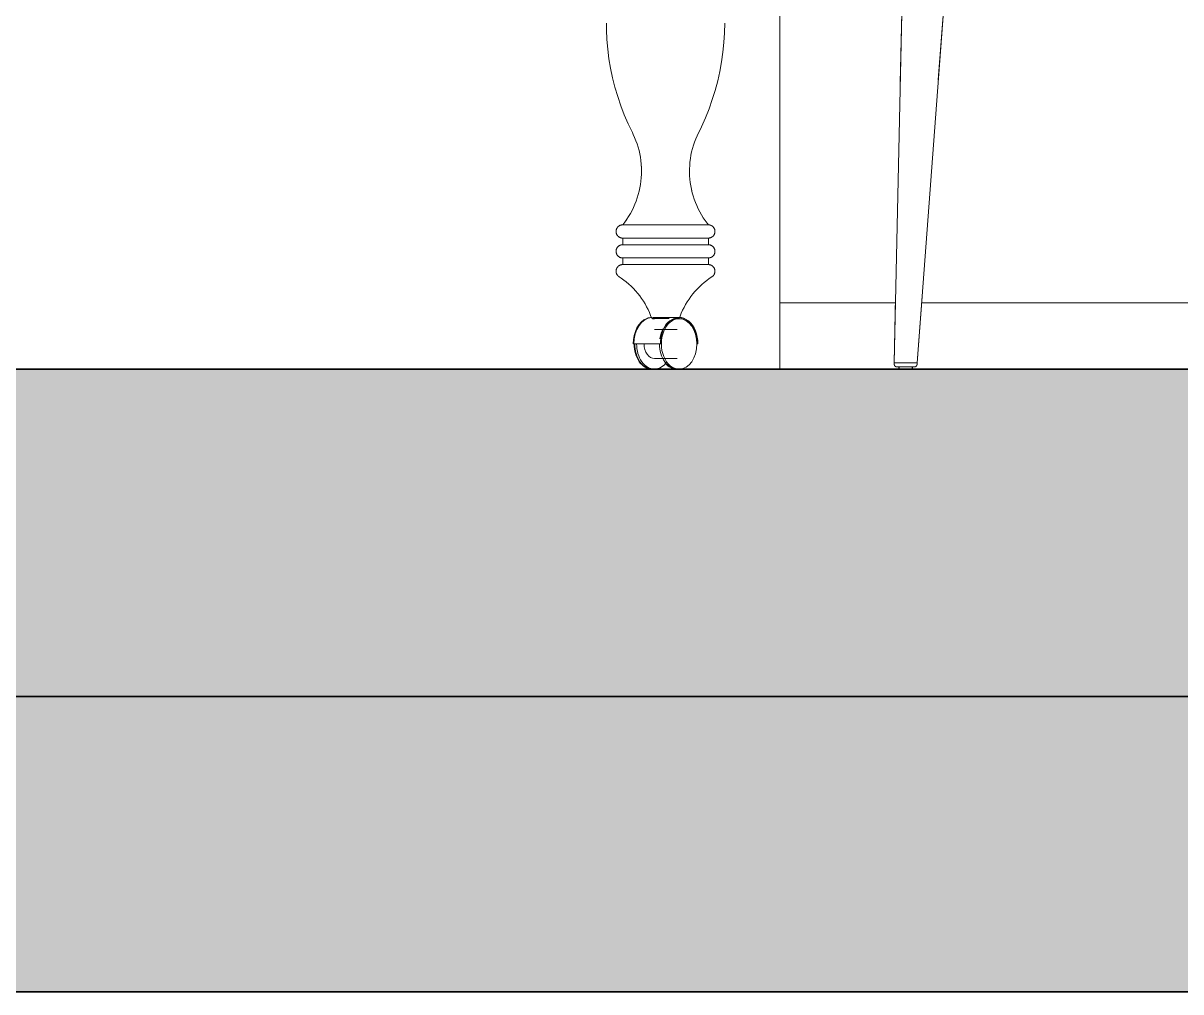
# Model space of a CAD drawing. Header units: inches. Extents: x -657 to 218, y -22 to 381.
# Drawn here: x -354.36 to -319.96, y -18.5 to 10.28 of the extents above; entities that cross this region are included whole.
import ezdxf

# ---------------------------------------------------------------- set-up
doc = ezdxf.new("R2010")
doc.units = ezdxf.units.IN
doc.header["$MEASUREMENT"] = 0
for name, color, linetype, lineweight in [('A-FLOR', 192, 'Continuous', 9), ('A-FLOR-PATT', 8, 'Continuous', 9), ('I-FURN', 30, 'Continuous', 9), ('I-WALL', 2, 'Continuous', 9)]:
    doc.layers.add(name, color=color, linetype=linetype, lineweight=lineweight)

# ---------------------------------------------------------------- blocks, each defined once
blk = doc.blocks.new('Blocks_Provence Extendable Dining Room Table_F01599EN - Single-366095-Section 2')
at = {"layer": 'I-FURN'}
for p, q in [((-336.235, 6.974), (-336.261, 7.027)), ((-334.291, 7.027), (-334.331, 6.944)), ((-335.99, 5.992), (-335.995, 6.061)), ((-336.549, 4.286), (-334.376, 4.286)), ((-336.548, 4.286), (-336.549, 4.286)), ((-336.549, 4.286), (-336.548, 4.286)), ((-334.376, 4.286), (-334.019, 4.286)), ((-336.549, 3.892), (-336.549, 3.695)), ((-336.549, 3.892), (-334.376, 3.892)), ((-336.549, 3.892), (-336.549, 3.695)), ((-334.376, 3.892), (-334.019, 3.892)), ((-334.003, 3.695), (-334.003, 3.892)), ((-334.003, 3.695), (-334.003, 3.892)), ((-336.549, 3.695), (-334.376, 3.695)), ((-336.548, 3.695), (-336.549, 3.695)), ((-336.549, 3.695), (-336.548, 3.695)), ((-334.376, 3.695), (-334.019, 3.695)), ((-336.549, 3.302), (-336.549, 3.105)), ((-336.549, 3.302), (-334.376, 3.302)), ((-336.549, 3.302), (-336.549, 3.105)), ((-336.549, 3.105), (-334.376, 3.105)), ((-334.376, 3.302), (-334.019, 3.302)), ((-334.376, 3.105), (-334.019, 3.105)), ((-334.003, 3.105), (-334.003, 3.302)), ((-334.003, 3.105), (-334.003, 3.302)), ((-335.672, 1.502), (-335.17, 1.502)), ((-334.871, 1.535), (-335.662, 1.535)), ((-335.606, 1.496), (-335.662, 1.496)), ((-334.986, 1.502), (-334.866, 1.502)), ((-334.871, 1.496), (-334.927, 1.496)), ((-334.927, 1.181), (-335.606, 1.181)), ((-336.237, 0.748), (-336.209, 0.748)), ((-336.219, 0.748), (-335.428, 0.748)), ((-335.428, 0.748), (-335.4, 0.748)), ((-334.343, 0.748), (-334.315, 0.748)), ((-335.606, 0.315), (-334.927, 0.315)), ((-335.662, 0), (-335.606, 0)), ((-334.927, 0), (-334.871, 0))]:
    blk.add_line(p, q, dxfattribs=at)
at = {"layer": 'I-FURN', "flags": 128}
for points in [[(-336.261, 7.027), (-336.385, 7.287), (-336.5, 7.553), (-336.603, 7.823), (-336.696, 8.096), (-336.778, 8.373), (-336.849, 8.654), (-336.908, 8.937), (-336.956, 9.222), (-336.993, 9.508), (-337.018, 9.796), (-337.031, 10.085), (-337.034, 10.279)], [(-336.261, 7.027), (-336.385, 7.287), (-336.5, 7.553), (-336.603, 7.823), (-336.696, 8.096), (-336.778, 8.373), (-336.849, 8.654), (-336.908, 8.937), (-336.956, 9.222), (-336.993, 9.508), (-337.018, 9.796), (-337.031, 10.085), (-337.034, 10.279)], [(-333.518, 10.279), (-333.524, 9.99), (-333.541, 9.701), (-333.57, 9.414), (-333.61, 9.128), (-333.662, 8.843), (-333.725, 8.561), (-333.799, 8.282), (-333.885, 8.006), (-333.981, 7.734), (-334.088, 7.465), (-334.206, 7.201), (-334.291, 7.027)], [(-333.518, 10.279), (-333.524, 9.99), (-333.541, 9.701), (-333.57, 9.414), (-333.61, 9.128), (-333.662, 8.843), (-333.725, 8.561), (-333.799, 8.282), (-333.885, 8.006), (-333.981, 7.734), (-334.088, 7.465), (-334.206, 7.201), (-334.291, 7.027)], [(-336.549, 4.286), (-336.486, 4.367), (-336.428, 4.45), (-336.372, 4.535), (-336.32, 4.623), (-336.271, 4.712), (-336.227, 4.804), (-336.185, 4.897), (-336.148, 4.992), (-336.114, 5.088), (-336.085, 5.185), (-336.059, 5.284), (-336.037, 5.384), (-336.019, 5.484), (-336.005, 5.585), (-335.995, 5.686), (-335.99, 5.788), (-335.988, 5.89), (-335.99, 5.992), (-335.997, 6.093), (-336.007, 6.195), (-336.022, 6.295), (-336.041, 6.396), (-336.063, 6.495), (-336.09, 6.593), (-336.12, 6.691), (-336.155, 6.786), (-336.193, 6.881), (-336.235, 6.974), (-336.261, 7.027)], [(-334.291, 7.027), (-334.335, 6.935), (-334.376, 6.841), (-334.412, 6.746), (-334.445, 6.65), (-334.474, 6.552), (-334.499, 6.453), (-334.52, 6.354), (-334.536, 6.253), (-334.549, 6.152), (-334.558, 6.051), (-334.563, 5.949), (-334.564, 5.847), (-334.56, 5.745), (-334.553, 5.643), (-334.541, 5.542), (-334.526, 5.442), (-334.506, 5.342), (-334.483, 5.242), (-334.455, 5.144), (-334.424, 5.047), (-334.389, 4.952), (-334.35, 4.858), (-334.307, 4.765), (-334.26, 4.675), (-334.21, 4.586), (-334.157, 4.499), (-334.1, 4.415), (-334.04, 4.332), (-334.003, 4.286)], [(-334.541, 5.542), (-334.526, 5.442), (-334.506, 5.342), (-334.491, 5.278)], [(-334.307, 4.765), (-334.26, 4.675), (-334.217, 4.598)], [(-336.549, 3.892), (-336.556, 3.892), (-336.564, 3.893), (-336.572, 3.894), (-336.58, 3.895), (-336.588, 3.896), (-336.595, 3.898), (-336.603, 3.9), (-336.611, 3.902), (-336.618, 3.905), (-336.625, 3.908), (-336.632, 3.911), (-336.64, 3.915), (-336.646, 3.918), (-336.653, 3.922), (-336.66, 3.927), (-336.666, 3.931), (-336.672, 3.936), (-336.678, 3.941), (-336.684, 3.946), (-336.69, 3.952), (-336.695, 3.958), (-336.7, 3.964), (-336.705, 3.97), (-336.71, 3.976), (-336.714, 3.983), (-336.718, 3.99), (-336.722, 3.996), (-336.726, 4.003), (-336.729, 4.011), (-336.732, 4.018), (-336.735, 4.025), (-336.737, 4.033), (-336.739, 4.04), (-336.741, 4.048), (-336.743, 4.056), (-336.744, 4.063), (-336.745, 4.071), (-336.745, 4.079), (-336.745, 4.087), (-336.745, 4.095), (-336.745, 4.103), (-336.744, 4.111), (-336.743, 4.118), (-336.742, 4.126), (-336.74, 4.134), (-336.738, 4.142), (-336.736, 4.149), (-336.734, 4.157), (-336.731, 4.164), (-336.728, 4.171), (-336.724, 4.178), (-336.72, 4.185), (-336.717, 4.192), (-336.712, 4.199), (-336.708, 4.205), (-336.703, 4.211), (-336.698, 4.217), (-336.693, 4.223), (-336.687, 4.229), (-336.682, 4.234), (-336.676, 4.24), (-336.67, 4.244), (-336.663, 4.249), (-336.657, 4.254), (-336.65, 4.258), (-336.643, 4.262), (-336.636, 4.265), (-336.629, 4.269), (-336.622, 4.272), (-336.615, 4.275), (-336.607, 4.277), (-336.6, 4.279), (-336.592, 4.281), (-336.584, 4.283), (-336.576, 4.284), (-336.569, 4.285), (-336.561, 4.286), (-336.553, 4.286), (-336.549, 4.286)], [(-336.71, 3.976), (-336.714, 3.983), (-336.718, 3.99), (-336.722, 3.996), (-336.726, 4.003), (-336.729, 4.011), (-336.732, 4.018), (-336.735, 4.025), (-336.737, 4.033), (-336.739, 4.04), (-336.741, 4.048), (-336.743, 4.056), (-336.744, 4.063), (-336.745, 4.071), (-336.745, 4.079), (-336.745, 4.087), (-336.745, 4.095), (-336.745, 4.103), (-336.744, 4.111), (-336.743, 4.118), (-336.742, 4.126), (-336.74, 4.134), (-336.738, 4.142), (-336.736, 4.149)], [(-336.731, 4.164), (-336.728, 4.171), (-336.724, 4.178), (-336.72, 4.185), (-336.717, 4.192), (-336.712, 4.199), (-336.708, 4.205), (-336.703, 4.211), (-336.698, 4.217), (-336.693, 4.223), (-336.687, 4.229), (-336.682, 4.234), (-336.676, 4.24), (-336.67, 4.244), (-336.663, 4.249), (-336.657, 4.254), (-336.65, 4.258), (-336.643, 4.262), (-336.636, 4.265), (-336.629, 4.269), (-336.622, 4.272), (-336.615, 4.275), (-336.607, 4.277), (-336.6, 4.279), (-336.592, 4.281), (-336.584, 4.283), (-336.576, 4.284), (-336.569, 4.285), (-336.561, 4.286), (-336.553, 4.286), (-336.549, 4.286)], [(-336.549, 4.286), (-336.486, 4.367), (-336.439, 4.433)], [(-334.376, 4.286), (-334.413, 4.286), (-334.451, 4.286), (-334.49, 4.286), (-334.531, 4.286), (-334.573, 4.286), (-334.616, 4.286), (-334.66, 4.286), (-334.705, 4.286), (-334.751, 4.286), (-334.797, 4.286), (-334.845, 4.286), (-334.893, 4.286), (-334.942, 4.286), (-334.991, 4.286), (-335.041, 4.286), (-335.092, 4.286), (-335.142, 4.286), (-335.193, 4.286), (-335.244, 4.286), (-335.295, 4.286), (-335.345, 4.286), (-335.396, 4.286), (-335.447, 4.286), (-335.497, 4.286), (-335.547, 4.286), (-335.596, 4.286), (-335.645, 4.286), (-335.694, 4.286), (-335.742, 4.286), (-335.789, 4.286), (-335.835, 4.286), (-335.88, 4.286), (-335.924, 4.286), (-335.968, 4.286), (-336.01, 4.286), (-336.051, 4.286), (-336.091, 4.286), (-336.129, 4.286), (-336.166, 4.286), (-336.202, 4.286), (-336.236, 4.286), (-336.269, 4.286), (-336.3, 4.286), (-336.329, 4.286), (-336.357, 4.286), (-336.383, 4.286), (-336.407, 4.286), (-336.429, 4.286), (-336.45, 4.286), (-336.469, 4.286), (-336.486, 4.286), (-336.5, 4.286), (-336.513, 4.286), (-336.524, 4.286), (-336.533, 4.286), (-336.54, 4.286), (-336.545, 4.286), (-336.548, 4.286), (-336.549, 4.286)], [(-336.549, 4.286), (-336.548, 4.286), (-336.545, 4.286), (-336.539, 4.286), (-336.532, 4.286), (-336.523, 4.286), (-336.512, 4.286), (-336.499, 4.286), (-336.484, 4.286), (-336.467, 4.286), (-336.448, 4.286), (-336.427, 4.286)], [(-334.003, 4.286), (-334.004, 4.286), (-334.007, 4.286), (-334.012, 4.286), (-334.019, 4.286), (-334.029, 4.286), (-334.04, 4.286), (-334.053, 4.286), (-334.068, 4.286), (-334.085, 4.286), (-334.104, 4.286), (-334.124, 4.286), (-334.147, 4.286), (-334.171, 4.286), (-334.198, 4.286), (-334.226, 4.286), (-334.255, 4.286), (-334.286, 4.286), (-334.319, 4.286), (-334.353, 4.286), (-334.376, 4.286)], [(-334.145, 4.286), (-334.122, 4.286), (-334.102, 4.286), (-334.083, 4.286), (-334.066, 4.286), (-334.051, 4.286), (-334.039, 4.286), (-334.028, 4.286), (-334.019, 4.286), (-334.012, 4.286), (-334.007, 4.286), (-334.004, 4.286), (-334.003, 4.286)], [(-334.1, 4.415), (-334.04, 4.332), (-334.003, 4.286)], [(-334.003, 4.286), (-333.995, 4.286), (-333.987, 4.285), (-333.98, 4.285), (-333.972, 4.283), (-333.964, 4.282), (-333.956, 4.28), (-333.949, 4.278), (-333.941, 4.276), (-333.934, 4.273), (-333.927, 4.27), (-333.919, 4.267), (-333.912, 4.264), (-333.905, 4.26), (-333.899, 4.256), (-333.892, 4.252), (-333.886, 4.247), (-333.879, 4.242), (-333.873, 4.237), (-333.868, 4.232), (-333.862, 4.226), (-333.857, 4.221), (-333.852, 4.215), (-333.847, 4.208), (-333.842, 4.202), (-333.838, 4.196), (-333.833, 4.189), (-333.83, 4.182), (-333.826, 4.175), (-333.823, 4.168), (-333.82, 4.16), (-333.817, 4.153), (-333.815, 4.146), (-333.813, 4.138), (-333.811, 4.13), (-333.809, 4.123), (-333.808, 4.115), (-333.807, 4.107), (-333.807, 4.099), (-333.806, 4.091), (-333.806, 4.083), (-333.807, 4.076), (-333.808, 4.068), (-333.809, 4.06), (-333.81, 4.052), (-333.812, 4.044), (-333.813, 4.037), (-333.816, 4.029), (-333.818, 4.022), (-333.821, 4.014), (-333.824, 4.007), (-333.828, 4), (-333.831, 3.993), (-333.835, 3.986), (-333.84, 3.98), (-333.844, 3.973), (-333.849, 3.967), (-333.854, 3.961), (-333.859, 3.955), (-333.865, 3.949), (-333.87, 3.944), (-333.876, 3.939), (-333.882, 3.934), (-333.889, 3.929), (-333.895, 3.925), (-333.902, 3.92), (-333.909, 3.917), (-333.916, 3.913), (-333.923, 3.91), (-333.93, 3.906), (-333.937, 3.904), (-333.945, 3.901), (-333.952, 3.899), (-333.96, 3.897), (-333.968, 3.896), (-333.975, 3.894), (-333.983, 3.893), (-333.991, 3.893), (-333.999, 3.892), (-334.003, 3.892)], [(-333.817, 4.153), (-333.815, 4.146), (-333.813, 4.138), (-333.811, 4.13), (-333.809, 4.123), (-333.808, 4.115), (-333.807, 4.107), (-333.807, 4.099), (-333.806, 4.091), (-333.806, 4.083), (-333.807, 4.076), (-333.808, 4.068), (-333.809, 4.06), (-333.81, 4.052), (-333.812, 4.044), (-333.813, 4.037), (-333.816, 4.029), (-333.818, 4.022), (-333.821, 4.014), (-333.824, 4.007), (-333.828, 4), (-333.831, 3.993), (-333.835, 3.986), (-333.84, 3.98), (-333.844, 3.973), (-333.849, 3.967), (-333.854, 3.961), (-333.859, 3.955), (-333.865, 3.949), (-333.87, 3.944), (-333.876, 3.939), (-333.882, 3.934), (-333.889, 3.929), (-333.895, 3.925), (-333.902, 3.92), (-333.909, 3.917), (-333.916, 3.913), (-333.923, 3.91), (-333.93, 3.906), (-333.937, 3.904), (-333.945, 3.901), (-333.952, 3.899), (-333.96, 3.897), (-333.968, 3.896), (-333.975, 3.894), (-333.983, 3.893), (-333.991, 3.893), (-333.999, 3.892)], [(-333.995, 4.286), (-333.987, 4.285), (-333.98, 4.285), (-333.972, 4.283), (-333.964, 4.282), (-333.956, 4.28), (-333.949, 4.278), (-333.941, 4.276), (-333.934, 4.273), (-333.927, 4.27), (-333.919, 4.267), (-333.912, 4.264), (-333.905, 4.26), (-333.899, 4.256), (-333.892, 4.252), (-333.886, 4.247), (-333.879, 4.242), (-333.873, 4.237), (-333.868, 4.232), (-333.862, 4.226), (-333.857, 4.221), (-333.852, 4.215), (-333.847, 4.208), (-333.842, 4.202)], [(-336.549, 3.892), (-336.556, 3.892), (-336.564, 3.893), (-336.572, 3.894), (-336.58, 3.895), (-336.588, 3.896), (-336.595, 3.898), (-336.603, 3.9), (-336.611, 3.902), (-336.618, 3.905), (-336.625, 3.908), (-336.632, 3.911), (-336.64, 3.915), (-336.646, 3.918), (-336.653, 3.922), (-336.66, 3.927), (-336.666, 3.931), (-336.672, 3.936), (-336.678, 3.941), (-336.684, 3.946), (-336.69, 3.952), (-336.695, 3.958), (-336.7, 3.964)], [(-336.435, 3.892), (-336.455, 3.892), (-336.473, 3.892), (-336.49, 3.892), (-336.504, 3.892), (-336.516, 3.892), (-336.527, 3.892), (-336.535, 3.892), (-336.542, 3.892), (-336.546, 3.892), (-336.548, 3.892), (-336.549, 3.892)], [(-336.549, 3.892), (-336.548, 3.892), (-336.545, 3.892), (-336.539, 3.892), (-336.532, 3.892), (-336.523, 3.892), (-336.512, 3.892), (-336.499, 3.892), (-336.484, 3.892), (-336.467, 3.892), (-336.448, 3.892), (-336.427, 3.892), (-336.405, 3.892), (-336.38, 3.892), (-336.354, 3.892), (-336.326, 3.892), (-336.297, 3.892), (-336.266, 3.892), (-336.233, 3.892), (-336.198, 3.892), (-336.163, 3.892), (-336.125, 3.892), (-336.087, 3.892), (-336.047, 3.892), (-336.006, 3.892), (-335.964, 3.892), (-335.92, 3.892), (-335.876, 3.892), (-335.83, 3.892), (-335.784, 3.892), (-335.737, 3.892), (-335.689, 3.892), (-335.641, 3.892), (-335.592, 3.892), (-335.542, 3.892), (-335.492, 3.892), (-335.442, 3.892), (-335.391, 3.892), (-335.341, 3.892), (-335.29, 3.892), (-335.239, 3.892), (-335.188, 3.892), (-335.137, 3.892), (-335.087, 3.892), (-335.037, 3.892), (-334.987, 3.892), (-334.937, 3.892), (-334.889, 3.892), (-334.84, 3.892), (-334.793, 3.892), (-334.746, 3.892), (-334.7, 3.892), (-334.656, 3.892), (-334.612, 3.892), (-334.569, 3.892), (-334.527, 3.892), (-334.486, 3.892), (-334.447, 3.892), (-334.409, 3.892), (-334.376, 3.892)], [(-336.533, 3.892), (-336.54, 3.892), (-336.545, 3.892), (-336.548, 3.892), (-336.549, 3.892)], [(-336.549, 3.892), (-336.548, 3.892), (-336.545, 3.892), (-336.539, 3.892), (-336.532, 3.892)], [(-334.376, 3.892), (-334.341, 3.892), (-334.307, 3.892), (-334.275, 3.892), (-334.244, 3.892), (-334.215, 3.892), (-334.188, 3.892), (-334.162, 3.892), (-334.139, 3.892), (-334.117, 3.892), (-334.097, 3.892), (-334.078, 3.892), (-334.062, 3.892), (-334.048, 3.892), (-334.035, 3.892), (-334.025, 3.892), (-334.017, 3.892), (-334.01, 3.892), (-334.006, 3.892), (-334.004, 3.892), (-334.003, 3.892)], [(-334.003, 3.892), (-334.004, 3.892), (-334.007, 3.892), (-334.012, 3.892), (-334.019, 3.892), (-334.029, 3.892), (-334.04, 3.892), (-334.053, 3.892), (-334.068, 3.892), (-334.085, 3.892), (-334.104, 3.892), (-334.124, 3.892), (-334.147, 3.892)], [(-336.549, 3.302), (-336.556, 3.302), (-336.564, 3.302), (-336.572, 3.303), (-336.58, 3.304), (-336.588, 3.306), (-336.595, 3.307), (-336.603, 3.309), (-336.611, 3.312), (-336.618, 3.314), (-336.625, 3.317), (-336.632, 3.32), (-336.64, 3.324), (-336.646, 3.328), (-336.653, 3.332), (-336.66, 3.336), (-336.666, 3.341), (-336.672, 3.346), (-336.678, 3.351), (-336.684, 3.356), (-336.69, 3.361), (-336.695, 3.367), (-336.7, 3.373), (-336.705, 3.379), (-336.71, 3.386), (-336.714, 3.392), (-336.718, 3.399), (-336.722, 3.406), (-336.726, 3.413), (-336.729, 3.42), (-336.732, 3.427), (-336.735, 3.435), (-336.737, 3.442), (-336.739, 3.45), (-336.741, 3.457), (-336.743, 3.465), (-336.744, 3.473), (-336.745, 3.481), (-336.745, 3.489), (-336.745, 3.496), (-336.745, 3.504), (-336.745, 3.512), (-336.744, 3.52), (-336.743, 3.528), (-336.742, 3.536), (-336.74, 3.543), (-336.738, 3.551), (-336.736, 3.559), (-336.734, 3.566), (-336.731, 3.573), (-336.728, 3.581), (-336.724, 3.588), (-336.72, 3.595), (-336.717, 3.601), (-336.712, 3.608), (-336.708, 3.614), (-336.703, 3.621), (-336.698, 3.627), (-336.693, 3.633), (-336.687, 3.638), (-336.682, 3.644), (-336.676, 3.649), (-336.67, 3.654), (-336.663, 3.659), (-336.657, 3.663), (-336.65, 3.667), (-336.643, 3.671), (-336.636, 3.675), (-336.629, 3.678), (-336.622, 3.681), (-336.615, 3.684), (-336.607, 3.687), (-336.6, 3.689), (-336.592, 3.691), (-336.584, 3.692), (-336.576, 3.693), (-336.569, 3.694), (-336.561, 3.695), (-336.553, 3.695), (-336.549, 3.695)], [(-336.71, 3.386), (-336.714, 3.392), (-336.718, 3.399), (-336.722, 3.406), (-336.726, 3.413), (-336.729, 3.42), (-336.732, 3.427), (-336.735, 3.435), (-336.737, 3.442), (-336.739, 3.45), (-336.741, 3.457), (-336.743, 3.465), (-336.744, 3.473), (-336.745, 3.481), (-336.745, 3.489), (-336.745, 3.496), (-336.745, 3.504), (-336.745, 3.512), (-336.744, 3.52), (-336.743, 3.528), (-336.742, 3.536), (-336.74, 3.543), (-336.738, 3.551), (-336.736, 3.559)], [(-336.731, 3.573), (-336.728, 3.581), (-336.724, 3.588), (-336.72, 3.595), (-336.717, 3.601), (-336.712, 3.608), (-336.708, 3.614), (-336.703, 3.621), (-336.698, 3.627), (-336.693, 3.633), (-336.687, 3.638), (-336.682, 3.644), (-336.676, 3.649), (-336.67, 3.654), (-336.663, 3.659), (-336.657, 3.663), (-336.65, 3.667), (-336.643, 3.671), (-336.636, 3.675), (-336.629, 3.678), (-336.622, 3.681), (-336.615, 3.684), (-336.607, 3.687), (-336.6, 3.689), (-336.592, 3.691), (-336.584, 3.692), (-336.576, 3.693), (-336.569, 3.694), (-336.561, 3.695), (-336.553, 3.695), (-336.549, 3.695)], [(-334.376, 3.695), (-334.413, 3.695), (-334.451, 3.695), (-334.49, 3.695), (-334.531, 3.695), (-334.573, 3.695), (-334.616, 3.695), (-334.66, 3.695), (-334.705, 3.695), (-334.751, 3.695), (-334.797, 3.695), (-334.845, 3.695), (-334.893, 3.695), (-334.942, 3.695), (-334.991, 3.695), (-335.041, 3.695), (-335.092, 3.695), (-335.142, 3.695), (-335.193, 3.695), (-335.244, 3.695), (-335.295, 3.695), (-335.345, 3.695), (-335.396, 3.695), (-335.447, 3.695), (-335.497, 3.695), (-335.547, 3.695), (-335.596, 3.695), (-335.645, 3.695), (-335.694, 3.695), (-335.742, 3.695), (-335.789, 3.695), (-335.835, 3.695), (-335.88, 3.695), (-335.924, 3.695), (-335.968, 3.695), (-336.01, 3.695), (-336.051, 3.695), (-336.091, 3.695), (-336.129, 3.695), (-336.166, 3.695), (-336.202, 3.695), (-336.236, 3.695), (-336.269, 3.695), (-336.3, 3.695), (-336.329, 3.695), (-336.357, 3.695), (-336.383, 3.695), (-336.407, 3.695), (-336.429, 3.695), (-336.45, 3.695), (-336.469, 3.695), (-336.486, 3.695), (-336.5, 3.695), (-336.513, 3.695), (-336.524, 3.695), (-336.533, 3.695), (-336.54, 3.695), (-336.545, 3.695), (-336.548, 3.695), (-336.549, 3.695)], [(-336.549, 3.695), (-336.548, 3.695), (-336.545, 3.695), (-336.539, 3.695), (-336.532, 3.695), (-336.523, 3.695), (-336.512, 3.695), (-336.499, 3.695), (-336.484, 3.695), (-336.467, 3.695), (-336.448, 3.695), (-336.427, 3.695)], [(-334.003, 3.695), (-334.004, 3.695), (-334.007, 3.695), (-334.012, 3.695), (-334.019, 3.695), (-334.029, 3.695), (-334.04, 3.695), (-334.053, 3.695), (-334.068, 3.695), (-334.085, 3.695), (-334.104, 3.695), (-334.124, 3.695), (-334.147, 3.695), (-334.171, 3.695), (-334.198, 3.695), (-334.226, 3.695), (-334.255, 3.695), (-334.286, 3.695), (-334.319, 3.695), (-334.353, 3.695), (-334.376, 3.695)], [(-334.145, 3.695), (-334.122, 3.695), (-334.102, 3.695), (-334.083, 3.695), (-334.066, 3.695), (-334.051, 3.695), (-334.039, 3.695), (-334.028, 3.695), (-334.019, 3.695), (-334.012, 3.695), (-334.007, 3.695), (-334.004, 3.695), (-334.003, 3.695)], [(-334.003, 3.695), (-333.995, 3.695), (-333.987, 3.695), (-333.98, 3.694), (-333.972, 3.693), (-333.964, 3.692), (-333.956, 3.69), (-333.949, 3.688), (-333.941, 3.685), (-333.934, 3.683), (-333.927, 3.68), (-333.919, 3.677), (-333.912, 3.673), (-333.905, 3.669), (-333.899, 3.665), (-333.892, 3.661), (-333.886, 3.656), (-333.879, 3.652), (-333.873, 3.647), (-333.868, 3.641), (-333.862, 3.636), (-333.857, 3.63), (-333.852, 3.624), (-333.847, 3.618), (-333.842, 3.611), (-333.838, 3.605), (-333.833, 3.598), (-333.83, 3.591), (-333.826, 3.584), (-333.823, 3.577), (-333.82, 3.57), (-333.817, 3.563), (-333.815, 3.555), (-333.813, 3.547), (-333.811, 3.54), (-333.809, 3.532), (-333.808, 3.524), (-333.807, 3.516), (-333.807, 3.509), (-333.806, 3.501), (-333.806, 3.493), (-333.807, 3.485), (-333.808, 3.477), (-333.809, 3.469), (-333.81, 3.462), (-333.812, 3.454), (-333.813, 3.446), (-333.816, 3.439), (-333.818, 3.431), (-333.821, 3.424), (-333.824, 3.417), (-333.828, 3.41), (-333.831, 3.403), (-333.835, 3.396), (-333.84, 3.389), (-333.844, 3.383), (-333.849, 3.376), (-333.854, 3.37), (-333.859, 3.365), (-333.865, 3.359), (-333.87, 3.353), (-333.876, 3.348), (-333.882, 3.343), (-333.889, 3.339), (-333.895, 3.334), (-333.902, 3.33), (-333.909, 3.326), (-333.916, 3.322), (-333.923, 3.319), (-333.93, 3.316), (-333.937, 3.313), (-333.945, 3.311), (-333.952, 3.308), (-333.96, 3.307), (-333.968, 3.305), (-333.975, 3.304), (-333.983, 3.303), (-333.991, 3.302), (-333.999, 3.302), (-334.003, 3.302)], [(-333.817, 3.563), (-333.815, 3.555), (-333.813, 3.547), (-333.811, 3.54), (-333.809, 3.532), (-333.808, 3.524), (-333.807, 3.516), (-333.807, 3.509), (-333.806, 3.501), (-333.806, 3.493), (-333.807, 3.485), (-333.808, 3.477), (-333.809, 3.469), (-333.81, 3.462), (-333.812, 3.454), (-333.813, 3.446), (-333.816, 3.439), (-333.818, 3.431), (-333.821, 3.424), (-333.824, 3.417), (-333.828, 3.41), (-333.831, 3.403), (-333.835, 3.396), (-333.84, 3.389), (-333.844, 3.383), (-333.849, 3.376), (-333.854, 3.37), (-333.859, 3.365), (-333.865, 3.359), (-333.87, 3.353), (-333.876, 3.348), (-333.882, 3.343), (-333.889, 3.339), (-333.895, 3.334), (-333.902, 3.33), (-333.909, 3.326), (-333.916, 3.322), (-333.923, 3.319), (-333.93, 3.316), (-333.937, 3.313), (-333.945, 3.311), (-333.952, 3.308), (-333.96, 3.307), (-333.968, 3.305), (-333.975, 3.304), (-333.983, 3.303), (-333.991, 3.302), (-333.999, 3.302)], [(-333.995, 3.695), (-333.987, 3.695), (-333.98, 3.694), (-333.972, 3.693), (-333.964, 3.692), (-333.956, 3.69), (-333.949, 3.688), (-333.941, 3.685), (-333.934, 3.683), (-333.927, 3.68), (-333.919, 3.677), (-333.912, 3.673), (-333.905, 3.669), (-333.899, 3.665), (-333.892, 3.661), (-333.886, 3.656), (-333.879, 3.652), (-333.873, 3.647), (-333.868, 3.641), (-333.862, 3.636), (-333.857, 3.63), (-333.852, 3.624), (-333.847, 3.618), (-333.842, 3.611)], [(-336.655, 2.743), (-336.662, 2.747), (-336.668, 2.752), (-336.674, 2.757), (-336.68, 2.762), (-336.686, 2.767), (-336.692, 2.773), (-336.697, 2.779), (-336.702, 2.785), (-336.707, 2.791), (-336.711, 2.797), (-336.716, 2.804), (-336.72, 2.811), (-336.723, 2.817), (-336.727, 2.825), (-336.73, 2.832), (-336.733, 2.839), (-336.736, 2.846), (-336.738, 2.854), (-336.74, 2.862), (-336.742, 2.869), (-336.743, 2.877), (-336.744, 2.885), (-336.745, 2.893), (-336.745, 2.901), (-336.745, 2.908), (-336.745, 2.916), (-336.745, 2.924), (-336.744, 2.932), (-336.743, 2.94), (-336.741, 2.948), (-336.74, 2.955), (-336.738, 2.963), (-336.735, 2.97), (-336.733, 2.978), (-336.73, 2.985), (-336.727, 2.992), (-336.723, 2.999), (-336.719, 3.006), (-336.715, 3.013), (-336.711, 3.02), (-336.706, 3.026), (-336.701, 3.032), (-336.696, 3.038), (-336.691, 3.044), (-336.685, 3.05), (-336.68, 3.055), (-336.674, 3.06), (-336.668, 3.065), (-336.661, 3.07), (-336.655, 3.074), (-336.648, 3.078), (-336.641, 3.082), (-336.634, 3.085), (-336.627, 3.089), (-336.62, 3.092), (-336.612, 3.094), (-336.605, 3.097), (-336.597, 3.099), (-336.589, 3.101), (-336.582, 3.102), (-336.574, 3.103), (-336.566, 3.104), (-336.558, 3.105), (-336.55, 3.105), (-336.549, 3.105)], [(-336.549, 3.302), (-336.556, 3.302), (-336.564, 3.302), (-336.572, 3.303), (-336.58, 3.304), (-336.588, 3.306), (-336.595, 3.307), (-336.603, 3.309), (-336.611, 3.312), (-336.618, 3.314), (-336.625, 3.317), (-336.632, 3.32), (-336.64, 3.324), (-336.646, 3.328), (-336.653, 3.332), (-336.66, 3.336), (-336.666, 3.341), (-336.672, 3.346), (-336.678, 3.351), (-336.684, 3.356), (-336.69, 3.361), (-336.695, 3.367), (-336.7, 3.373)], [(-336.648, 3.078), (-336.641, 3.082), (-336.634, 3.085), (-336.627, 3.089), (-336.62, 3.092), (-336.612, 3.094), (-336.605, 3.097), (-336.597, 3.099), (-336.589, 3.101), (-336.582, 3.102), (-336.574, 3.103), (-336.566, 3.104), (-336.558, 3.105), (-336.55, 3.105), (-336.549, 3.105)], [(-336.435, 3.302), (-336.455, 3.302), (-336.473, 3.302), (-336.49, 3.302), (-336.504, 3.302), (-336.516, 3.302), (-336.527, 3.302), (-336.535, 3.302), (-336.542, 3.302), (-336.546, 3.302), (-336.548, 3.302), (-336.549, 3.302)], [(-336.549, 3.302), (-336.548, 3.302), (-336.545, 3.302), (-336.539, 3.302), (-336.532, 3.302), (-336.523, 3.302), (-336.512, 3.302), (-336.499, 3.302), (-336.484, 3.302), (-336.467, 3.302), (-336.448, 3.302), (-336.427, 3.302), (-336.405, 3.302), (-336.38, 3.302), (-336.354, 3.302), (-336.326, 3.302), (-336.297, 3.302), (-336.266, 3.302), (-336.233, 3.302), (-336.198, 3.302), (-336.163, 3.302), (-336.125, 3.302), (-336.087, 3.302), (-336.047, 3.302), (-336.006, 3.302), (-335.964, 3.302), (-335.92, 3.302), (-335.876, 3.302), (-335.83, 3.302), (-335.784, 3.302), (-335.737, 3.302), (-335.689, 3.302), (-335.641, 3.302), (-335.592, 3.302), (-335.542, 3.302), (-335.492, 3.302), (-335.442, 3.302), (-335.391, 3.302), (-335.341, 3.302), (-335.29, 3.302), (-335.239, 3.302), (-335.188, 3.302), (-335.137, 3.302), (-335.087, 3.302), (-335.037, 3.302), (-334.987, 3.302), (-334.937, 3.302), (-334.889, 3.302), (-334.84, 3.302), (-334.793, 3.302), (-334.746, 3.302), (-334.7, 3.302), (-334.656, 3.302), (-334.612, 3.302), (-334.569, 3.302), (-334.527, 3.302), (-334.486, 3.302), (-334.447, 3.302), (-334.409, 3.302), (-334.376, 3.302)], [(-336.533, 3.302), (-336.54, 3.302), (-336.545, 3.302), (-336.548, 3.302), (-336.549, 3.302)], [(-336.549, 3.302), (-336.548, 3.302), (-336.545, 3.302), (-336.539, 3.302), (-336.532, 3.302)], [(-334.376, 3.105), (-334.413, 3.105), (-334.451, 3.105), (-334.49, 3.105), (-334.531, 3.105), (-334.573, 3.105), (-334.616, 3.105), (-334.66, 3.105), (-334.705, 3.105), (-334.751, 3.105), (-334.797, 3.105), (-334.845, 3.105), (-334.893, 3.105), (-334.942, 3.105), (-334.991, 3.105), (-335.041, 3.105), (-335.092, 3.105), (-335.142, 3.105), (-335.193, 3.105), (-335.244, 3.105), (-335.295, 3.105), (-335.345, 3.105), (-335.396, 3.105), (-335.447, 3.105), (-335.497, 3.105), (-335.547, 3.105), (-335.596, 3.105), (-335.645, 3.105), (-335.694, 3.105), (-335.742, 3.105), (-335.789, 3.105), (-335.835, 3.105), (-335.88, 3.105), (-335.924, 3.105), (-335.968, 3.105), (-336.01, 3.105), (-336.051, 3.105), (-336.091, 3.105), (-336.129, 3.105), (-336.166, 3.105), (-336.202, 3.105), (-336.236, 3.105), (-336.269, 3.105), (-336.3, 3.105), (-336.329, 3.105), (-336.357, 3.105), (-336.383, 3.105), (-336.407, 3.105), (-336.429, 3.105), (-336.45, 3.105), (-336.469, 3.105), (-336.486, 3.105), (-336.5, 3.105), (-336.513, 3.105), (-336.524, 3.105), (-336.533, 3.105), (-336.54, 3.105), (-336.545, 3.105), (-336.548, 3.105), (-336.549, 3.105)], [(-336.549, 3.105), (-336.548, 3.105), (-336.545, 3.105), (-336.539, 3.105), (-336.532, 3.105), (-336.523, 3.105), (-336.512, 3.105), (-336.499, 3.105), (-336.484, 3.105), (-336.467, 3.105), (-336.448, 3.105), (-336.427, 3.105)], [(-336.535, 3.105), (-336.542, 3.105), (-336.546, 3.105), (-336.548, 3.105), (-336.549, 3.105)], [(-336.549, 3.105), (-336.548, 3.105), (-336.545, 3.105), (-336.539, 3.105), (-336.532, 3.105)], [(-334.376, 3.302), (-334.341, 3.302), (-334.307, 3.302), (-334.275, 3.302), (-334.244, 3.302), (-334.215, 3.302), (-334.188, 3.302), (-334.162, 3.302), (-334.139, 3.302), (-334.117, 3.302), (-334.097, 3.302), (-334.078, 3.302), (-334.062, 3.302), (-334.048, 3.302), (-334.035, 3.302), (-334.025, 3.302), (-334.017, 3.302), (-334.01, 3.302), (-334.006, 3.302), (-334.004, 3.302), (-334.003, 3.302)], [(-334.003, 3.105), (-334.004, 3.105), (-334.007, 3.105), (-334.012, 3.105), (-334.019, 3.105), (-334.029, 3.105), (-334.04, 3.105), (-334.053, 3.105), (-334.068, 3.105), (-334.085, 3.105), (-334.104, 3.105), (-334.124, 3.105), (-334.147, 3.105), (-334.171, 3.105), (-334.198, 3.105), (-334.226, 3.105), (-334.255, 3.105), (-334.286, 3.105), (-334.319, 3.105), (-334.353, 3.105), (-334.376, 3.105)], [(-334.003, 3.302), (-334.004, 3.302), (-334.007, 3.302), (-334.012, 3.302), (-334.019, 3.302), (-334.029, 3.302), (-334.04, 3.302), (-334.053, 3.302), (-334.068, 3.302), (-334.085, 3.302), (-334.104, 3.302), (-334.124, 3.302), (-334.147, 3.302)], [(-334.145, 3.105), (-334.122, 3.105), (-334.102, 3.105), (-334.083, 3.105), (-334.066, 3.105), (-334.051, 3.105), (-334.039, 3.105), (-334.028, 3.105), (-334.019, 3.105), (-334.012, 3.105), (-334.007, 3.105), (-334.004, 3.105), (-334.003, 3.105)], [(-334.003, 3.105), (-333.995, 3.105), (-333.987, 3.104), (-333.98, 3.103), (-333.972, 3.102), (-333.964, 3.101), (-333.956, 3.099), (-333.949, 3.097), (-333.941, 3.095), (-333.934, 3.092), (-333.927, 3.089), (-333.919, 3.086), (-333.912, 3.083), (-333.905, 3.079), (-333.899, 3.075), (-333.892, 3.071), (-333.886, 3.066), (-333.879, 3.061), (-333.873, 3.056), (-333.868, 3.051), (-333.862, 3.045), (-333.857, 3.039), (-333.852, 3.033), (-333.847, 3.027), (-333.842, 3.021), (-333.838, 3.014), (-333.833, 3.008), (-333.83, 3.001), (-333.826, 2.994), (-333.823, 2.987), (-333.82, 2.979), (-333.817, 2.972), (-333.815, 2.964), (-333.813, 2.957), (-333.811, 2.949), (-333.809, 2.942), (-333.808, 2.934), (-333.807, 2.926), (-333.807, 2.918), (-333.806, 2.91), (-333.806, 2.902), (-333.807, 2.894), (-333.808, 2.887), (-333.809, 2.879), (-333.81, 2.871), (-333.812, 2.863), (-333.813, 2.856), (-333.816, 2.848), (-333.818, 2.841), (-333.821, 2.833), (-333.824, 2.826), (-333.828, 2.819), (-333.831, 2.812), (-333.835, 2.805), (-333.84, 2.799), (-333.844, 2.792), (-333.849, 2.786), (-333.854, 2.78), (-333.859, 2.774), (-333.865, 2.768), (-333.87, 2.763), (-333.876, 2.758), (-333.882, 2.753), (-333.889, 2.748), (-333.895, 2.744), (-333.897, 2.743)], [(-333.972, 3.102), (-333.964, 3.101), (-333.956, 3.099), (-333.949, 3.097), (-333.941, 3.095), (-333.934, 3.092), (-333.927, 3.089), (-333.919, 3.086), (-333.912, 3.083), (-333.905, 3.079)], [(-336.655, 2.743), (-336.662, 2.747), (-336.668, 2.752), (-336.674, 2.757), (-336.68, 2.762), (-336.686, 2.767), (-336.692, 2.773), (-336.697, 2.779), (-336.702, 2.785), (-336.707, 2.791), (-336.711, 2.797), (-336.716, 2.804), (-336.72, 2.811), (-336.723, 2.817), (-336.727, 2.825), (-336.73, 2.832), (-336.733, 2.839), (-336.736, 2.846), (-336.738, 2.854), (-336.74, 2.862), (-336.742, 2.869), (-336.743, 2.877), (-336.744, 2.885), (-336.745, 2.893), (-336.745, 2.901), (-336.745, 2.908), (-336.745, 2.916), (-336.745, 2.924), (-336.744, 2.932), (-336.743, 2.94), (-336.741, 2.948), (-336.74, 2.955), (-336.738, 2.963), (-336.735, 2.97), (-336.733, 2.978), (-336.73, 2.985), (-336.727, 2.992), (-336.723, 2.999), (-336.719, 3.006), (-336.715, 3.013), (-336.711, 3.02), (-336.706, 3.026), (-336.701, 3.032), (-336.696, 3.038)], [(-333.886, 3.066), (-333.879, 3.061), (-333.873, 3.056), (-333.868, 3.051), (-333.862, 3.045), (-333.857, 3.039), (-333.852, 3.033), (-333.847, 3.027), (-333.842, 3.021), (-333.838, 3.014), (-333.833, 3.008), (-333.83, 3.001), (-333.826, 2.994), (-333.823, 2.987), (-333.82, 2.979), (-333.817, 2.972), (-333.815, 2.964), (-333.813, 2.957), (-333.811, 2.949), (-333.809, 2.942), (-333.808, 2.934), (-333.807, 2.926), (-333.807, 2.918), (-333.806, 2.91), (-333.806, 2.902), (-333.807, 2.894), (-333.808, 2.887), (-333.809, 2.879), (-333.81, 2.871), (-333.812, 2.863), (-333.813, 2.856), (-333.816, 2.848), (-333.818, 2.841), (-333.821, 2.833), (-333.824, 2.826), (-333.828, 2.819), (-333.831, 2.812), (-333.835, 2.805), (-333.84, 2.799), (-333.844, 2.792), (-333.849, 2.786), (-333.854, 2.78), (-333.859, 2.774), (-333.865, 2.768), (-333.87, 2.763), (-333.876, 2.758), (-333.882, 2.753), (-333.889, 2.748), (-333.895, 2.744), (-333.897, 2.743)], [(-335.686, 1.502), (-335.718, 1.592), (-335.755, 1.68), (-335.795, 1.768), (-335.838, 1.853), (-335.884, 1.937), (-335.934, 2.019), (-335.988, 2.098), (-336.044, 2.176), (-336.103, 2.251), (-336.166, 2.324), (-336.231, 2.394), (-336.299, 2.462), (-336.369, 2.526), (-336.442, 2.588), (-336.518, 2.647), (-336.596, 2.703), (-336.655, 2.743)], [(-336.261, 2.424), (-336.299, 2.462), (-336.369, 2.526), (-336.442, 2.588), (-336.518, 2.647), (-336.596, 2.703), (-336.655, 2.743)], [(-333.897, 2.743), (-333.976, 2.689), (-334.053, 2.632), (-334.128, 2.573), (-334.201, 2.51), (-334.271, 2.445), (-334.338, 2.376), (-334.402, 2.305), (-334.464, 2.232), (-334.523, 2.156), (-334.578, 2.078), (-334.631, 1.998), (-334.68, 1.916), (-334.725, 1.831), (-334.768, 1.746), (-334.807, 1.658), (-334.842, 1.569), (-334.866, 1.502)], [(-333.897, 2.743), (-333.976, 2.689), (-334.053, 2.632), (-334.128, 2.573), (-334.201, 2.51), (-334.271, 2.445), (-334.291, 2.424)], [(-334.768, 1.746), (-334.807, 1.658), (-334.842, 1.569), (-334.866, 1.502)], [(-335.696, 1.529), (-335.718, 1.592), (-335.755, 1.68)]]:
    blk.add_lwpolyline(points, dxfattribs=at)
at = {"layer": 'I-FURN'}
for centre, major_axis, start_param, end_param in [((-335.68, 0.748), (0, 0.787), 0.275872, 1.570796), ((-335.662, 0.748), (0, 0.787), 0.042119, 1.570796), ((-335.68, 0.748), (0, 0.787), 0.011544, 0.261799), ((-334.871, 0.748), (0, 0.787), 4.712389, 7.853982), ((-334.871, 0.748), (0, 0.748), 4.712389, 7.853982), ((-334.871, 0.748), (0, 0.748), 0, 3.141593), ((-334.927, 0.748), (0, 0.748), 0, 0.721099), ((-334.871, 0.748), (0, 0.748), 3.141593, 6.283185), ((-334.89, 0.748), (0, 0.787), 4.712389, 6.239454), ((-334.927, 0.748), (0, 0.748), 0.909614, 1.363907), ((-335.68, 0.748), (0, 0.748), 1.570796, 3.141593), ((-335.662, 0.748), (0, 0.748), 1.570796, 3.141593), ((-335.606, 0.748), (0, 0.748), 1.570796, 3.141593), ((-335.606, 0.748), (0, 0.433), 1.570796, 3.141593), ((-334.927, 0.748), (0, 0.748), 1.570796, 3.141593), ((-335.606, 0.748), (0, 0.748), 3.141593, 3.913251), ((-334.945, 0.748), (0, 0.748), 2.447571, 3.141593)]:
    blk.add_ellipse(centre, major_axis=major_axis, ratio=0.707107, start_param=start_param, end_param=end_param, dxfattribs=at)
blk = doc.blocks.new('Blocks_Kir Chair_F02062EN - Black-V3-Section 2')
at = {"layer": 'I-FURN'}
for p, q in [((-328.48, 0.183), (-328.14, 16.142)), ((-326.605, 16.142), (-327.802, 0.183)), ((-328.302, 8.499), (-328.178, 14.331)), ((-327.171, 8.598), (-326.798, 13.564)), ((-328.48, 0.183), (-328.438, 2.135)), ((-327.802, 0.183), (-327.654, 2.153)), ((-328.479, 0.183), (-328.479, 0.144)), ((-328.435, 0.183), (-328.479, 0.183)), ((-328.479, 0.183), (-328.479, 0.144)), ((-328.141, 0.183), (-328.479, 0.183)), ((-328.434, 0.183), (-328.434, 0.183)), ((-328.341, 0.065), (-328.341, 0)), ((-328.145, 0.065), (-328.341, 0.065)), ((-328.331, 0.065), (-328.331, 0)), ((-328.135, 0.065), (-328.331, 0.065)), ((-327.948, 0.065), (-328.145, 0.065)), ((-327.802, 0.183), (-328.141, 0.183)), ((-327.938, 0.065), (-328.135, 0.065)), ((-327.948, 0), (-327.948, 0.065)), ((-327.938, 0), (-327.938, 0.065)), ((-327.847, 0.183), (-327.847, 0.183)), ((-327.802, 0.183), (-327.847, 0.183)), ((-327.802, 0.144), (-327.802, 0.183)), ((-327.802, 0.144), (-327.802, 0.183))]:
    blk.add_line(p, q, dxfattribs=at)
at = {"layer": 'I-FURN', "flags": 128}
for points in [[(-328.401, 0.065), (-328.404, 0.065), (-328.407, 0.066), (-328.41, 0.066), (-328.413, 0.066), (-328.416, 0.067), (-328.419, 0.068), (-328.422, 0.068), (-328.425, 0.069), (-328.428, 0.07), (-328.431, 0.071), (-328.434, 0.073), (-328.437, 0.074), (-328.44, 0.076), (-328.442, 0.077), (-328.445, 0.079), (-328.448, 0.081), (-328.45, 0.083), (-328.452, 0.085), (-328.455, 0.087), (-328.457, 0.089), (-328.459, 0.091), (-328.461, 0.094), (-328.463, 0.096), (-328.465, 0.099), (-328.467, 0.101), (-328.468, 0.104), (-328.47, 0.107), (-328.471, 0.11), (-328.473, 0.113), (-328.474, 0.115), (-328.475, 0.118), (-328.476, 0.121), (-328.477, 0.124), (-328.478, 0.128), (-328.478, 0.131), (-328.479, 0.134), (-328.479, 0.137), (-328.479, 0.14), (-328.479, 0.143), (-328.479, 0.144)], [(-328.401, 0.065), (-328.404, 0.065), (-328.407, 0.066), (-328.41, 0.066), (-328.413, 0.066), (-328.416, 0.067), (-328.419, 0.068), (-328.422, 0.068), (-328.425, 0.069), (-328.428, 0.07), (-328.431, 0.071), (-328.434, 0.073), (-328.437, 0.074), (-328.44, 0.076), (-328.442, 0.077), (-328.445, 0.079), (-328.448, 0.081), (-328.45, 0.083), (-328.452, 0.085), (-328.455, 0.087), (-328.457, 0.089), (-328.459, 0.091), (-328.461, 0.094), (-328.463, 0.096), (-328.465, 0.099), (-328.467, 0.101), (-328.468, 0.104), (-328.47, 0.107), (-328.471, 0.11), (-328.473, 0.113), (-328.474, 0.115), (-328.475, 0.118), (-328.476, 0.121), (-328.477, 0.124), (-328.478, 0.128), (-328.478, 0.131), (-328.479, 0.134), (-328.479, 0.137), (-328.479, 0.14), (-328.479, 0.143), (-328.479, 0.144)], [(-328.141, 0.183), (-328.434, 0.183)], [(-328.401, 0.065), (-328.4, 0.065), (-328.4, 0.065), (-328.399, 0.065), (-328.397, 0.065), (-328.395, 0.065), (-328.393, 0.065), (-328.39, 0.065), (-328.387, 0.065), (-328.384, 0.065), (-328.38, 0.065), (-328.376, 0.065), (-328.371, 0.065), (-328.366, 0.065), (-328.361, 0.065), (-328.355, 0.065), (-328.349, 0.065), (-328.343, 0.065), (-328.336, 0.065), (-328.329, 0.065), (-328.322, 0.065), (-328.314, 0.065), (-328.306, 0.065), (-328.298, 0.065), (-328.29, 0.065), (-328.281, 0.065), (-328.272, 0.065), (-328.263, 0.065), (-328.254, 0.065), (-328.244, 0.065), (-328.235, 0.065), (-328.225, 0.065), (-328.215, 0.065), (-328.205, 0.065), (-328.195, 0.065), (-328.185, 0.065), (-328.174, 0.065), (-328.164, 0.065), (-328.154, 0.065), (-328.143, 0.065), (-328.141, 0.065)], [(-328.401, 0.065), (-328.4, 0.065), (-328.4, 0.065), (-328.399, 0.065), (-328.397, 0.065), (-328.395, 0.065), (-328.393, 0.065), (-328.39, 0.065), (-328.387, 0.065), (-328.384, 0.065), (-328.38, 0.065), (-328.376, 0.065), (-328.371, 0.065), (-328.366, 0.065), (-328.361, 0.065), (-328.355, 0.065), (-328.349, 0.065), (-328.343, 0.065), (-328.336, 0.065), (-328.329, 0.065), (-328.322, 0.065), (-328.314, 0.065), (-328.306, 0.065), (-328.298, 0.065), (-328.29, 0.065), (-328.281, 0.065), (-328.272, 0.065), (-328.263, 0.065), (-328.254, 0.065), (-328.244, 0.065), (-328.235, 0.065), (-328.225, 0.065), (-328.215, 0.065), (-328.205, 0.065), (-328.195, 0.065), (-328.185, 0.065), (-328.174, 0.065), (-328.164, 0.065), (-328.154, 0.065), (-328.143, 0.065), (-328.141, 0.065)], [(-328.141, 0.065), (-328.151, 0.065), (-328.161, 0.065), (-328.172, 0.065), (-328.182, 0.065), (-328.192, 0.065), (-328.202, 0.065), (-328.212, 0.065), (-328.222, 0.065), (-328.232, 0.065), (-328.242, 0.065), (-328.251, 0.065), (-328.261, 0.065), (-328.27, 0.065), (-328.279, 0.065), (-328.287, 0.065), (-328.296, 0.065), (-328.304, 0.065), (-328.312, 0.065), (-328.32, 0.065), (-328.327, 0.065), (-328.334, 0.065), (-328.341, 0.065), (-328.347, 0.065), (-328.354, 0.065), (-328.359, 0.065), (-328.365, 0.065), (-328.37, 0.065), (-328.375, 0.065), (-328.379, 0.065), (-328.383, 0.065), (-328.386, 0.065), (-328.39, 0.065), (-328.392, 0.065), (-328.395, 0.065), (-328.397, 0.065), (-328.398, 0.065), (-328.399, 0.065), (-328.4, 0.065), (-328.4, 0.065)], [(-328.141, 0.065), (-328.151, 0.065), (-328.161, 0.065), (-328.172, 0.065), (-328.182, 0.065), (-328.192, 0.065), (-328.202, 0.065), (-328.212, 0.065), (-328.222, 0.065), (-328.232, 0.065), (-328.242, 0.065), (-328.251, 0.065), (-328.261, 0.065), (-328.27, 0.065), (-328.279, 0.065), (-328.287, 0.065), (-328.296, 0.065), (-328.304, 0.065), (-328.312, 0.065), (-328.32, 0.065), (-328.327, 0.065), (-328.334, 0.065), (-328.341, 0.065), (-328.347, 0.065), (-328.354, 0.065), (-328.359, 0.065), (-328.365, 0.065), (-328.37, 0.065), (-328.375, 0.065), (-328.379, 0.065), (-328.383, 0.065), (-328.386, 0.065), (-328.39, 0.065), (-328.392, 0.065), (-328.395, 0.065), (-328.397, 0.065), (-328.398, 0.065), (-328.399, 0.065), (-328.4, 0.065), (-328.4, 0.065)], [(-327.847, 0.183), (-328.141, 0.183)], [(-328.141, 0.065), (-328.13, 0.065), (-328.12, 0.065), (-328.109, 0.065), (-328.099, 0.065), (-328.089, 0.065), (-328.079, 0.065), (-328.069, 0.065), (-328.059, 0.065), (-328.049, 0.065), (-328.039, 0.065), (-328.03, 0.065), (-328.021, 0.065), (-328.011, 0.065), (-328.002, 0.065), (-327.994, 0.065), (-327.985, 0.065), (-327.977, 0.065), (-327.969, 0.065), (-327.961, 0.065), (-327.954, 0.065), (-327.947, 0.065), (-327.94, 0.065), (-327.934, 0.065), (-327.928, 0.065), (-327.922, 0.065), (-327.916, 0.065), (-327.911, 0.065), (-327.907, 0.065), (-327.902, 0.065), (-327.898, 0.065), (-327.895, 0.065), (-327.892, 0.065), (-327.889, 0.065), (-327.886, 0.065), (-327.884, 0.065), (-327.883, 0.065), (-327.882, 0.065), (-327.881, 0.065), (-327.881, 0.065)], [(-327.881, 0.065), (-327.881, 0.065), (-327.881, 0.065), (-327.882, 0.065), (-327.884, 0.065), (-327.886, 0.065), (-327.888, 0.065), (-327.891, 0.065), (-327.894, 0.065), (-327.897, 0.065), (-327.901, 0.065), (-327.905, 0.065), (-327.91, 0.065), (-327.915, 0.065), (-327.92, 0.065), (-327.926, 0.065), (-327.932, 0.065), (-327.938, 0.065), (-327.945, 0.065), (-327.952, 0.065), (-327.959, 0.065), (-327.967, 0.065), (-327.975, 0.065), (-327.983, 0.065), (-327.991, 0.065), (-328, 0.065), (-328.009, 0.065), (-328.018, 0.065), (-328.027, 0.065), (-328.037, 0.065), (-328.046, 0.065), (-328.056, 0.065), (-328.066, 0.065), (-328.076, 0.065), (-328.086, 0.065), (-328.096, 0.065), (-328.107, 0.065), (-328.117, 0.065), (-328.127, 0.065), (-328.138, 0.065), (-328.141, 0.065)], [(-328.141, 0.065), (-328.13, 0.065), (-328.12, 0.065), (-328.109, 0.065), (-328.099, 0.065), (-328.089, 0.065), (-328.079, 0.065), (-328.069, 0.065), (-328.059, 0.065), (-328.049, 0.065), (-328.039, 0.065), (-328.03, 0.065), (-328.021, 0.065), (-328.011, 0.065), (-328.002, 0.065), (-327.994, 0.065), (-327.985, 0.065), (-327.977, 0.065), (-327.969, 0.065), (-327.961, 0.065), (-327.954, 0.065), (-327.947, 0.065), (-327.94, 0.065), (-327.934, 0.065), (-327.928, 0.065), (-327.922, 0.065), (-327.916, 0.065), (-327.911, 0.065), (-327.907, 0.065), (-327.902, 0.065), (-327.898, 0.065), (-327.895, 0.065), (-327.892, 0.065), (-327.889, 0.065), (-327.886, 0.065), (-327.884, 0.065), (-327.883, 0.065), (-327.882, 0.065), (-327.881, 0.065), (-327.881, 0.065)], [(-327.881, 0.065), (-327.881, 0.065), (-327.881, 0.065), (-327.882, 0.065), (-327.884, 0.065), (-327.886, 0.065), (-327.888, 0.065), (-327.891, 0.065), (-327.894, 0.065), (-327.897, 0.065), (-327.901, 0.065), (-327.905, 0.065), (-327.91, 0.065), (-327.915, 0.065), (-327.92, 0.065), (-327.926, 0.065), (-327.932, 0.065), (-327.938, 0.065), (-327.945, 0.065), (-327.952, 0.065), (-327.959, 0.065), (-327.967, 0.065), (-327.975, 0.065), (-327.983, 0.065), (-327.991, 0.065), (-328, 0.065), (-328.009, 0.065), (-328.018, 0.065), (-328.027, 0.065), (-328.037, 0.065), (-328.046, 0.065), (-328.056, 0.065), (-328.066, 0.065), (-328.076, 0.065), (-328.086, 0.065), (-328.096, 0.065), (-328.107, 0.065), (-328.117, 0.065), (-328.127, 0.065), (-328.138, 0.065), (-328.141, 0.065)], [(-327.802, 0.144), (-327.802, 0.141), (-327.802, 0.138), (-327.802, 0.135), (-327.803, 0.131), (-327.803, 0.128), (-327.804, 0.125), (-327.805, 0.122), (-327.806, 0.119), (-327.807, 0.116), (-327.808, 0.113), (-327.809, 0.11), (-327.811, 0.108), (-327.812, 0.105), (-327.814, 0.102), (-327.816, 0.1), (-327.817, 0.097), (-327.819, 0.094), (-327.821, 0.092), (-327.824, 0.09), (-327.826, 0.088), (-327.828, 0.085), (-327.83, 0.083), (-327.833, 0.081), (-327.835, 0.079), (-327.838, 0.078), (-327.841, 0.076), (-327.843, 0.075), (-327.846, 0.073), (-327.849, 0.072), (-327.852, 0.071), (-327.855, 0.07), (-327.858, 0.069), (-327.861, 0.068), (-327.864, 0.067), (-327.867, 0.066), (-327.87, 0.066), (-327.873, 0.066), (-327.877, 0.065), (-327.88, 0.065), (-327.881, 0.065)], [(-327.802, 0.144), (-327.802, 0.141), (-327.802, 0.138), (-327.802, 0.135), (-327.803, 0.131), (-327.803, 0.128), (-327.804, 0.125), (-327.805, 0.122), (-327.806, 0.119), (-327.807, 0.116), (-327.808, 0.113), (-327.809, 0.11), (-327.811, 0.108), (-327.812, 0.105), (-327.814, 0.102), (-327.816, 0.1), (-327.817, 0.097), (-327.819, 0.094), (-327.821, 0.092), (-327.824, 0.09), (-327.826, 0.088), (-327.828, 0.085), (-327.83, 0.083), (-327.833, 0.081), (-327.835, 0.079), (-327.838, 0.078), (-327.841, 0.076), (-327.843, 0.075), (-327.846, 0.073), (-327.849, 0.072), (-327.852, 0.071), (-327.855, 0.07), (-327.858, 0.069), (-327.861, 0.068), (-327.864, 0.067), (-327.867, 0.066), (-327.87, 0.066), (-327.873, 0.066), (-327.877, 0.065), (-327.88, 0.065), (-327.881, 0.065)]]:
    blk.add_lwpolyline(points, dxfattribs=at)
blk = doc.blocks.new('Blocks_Stone Trend Kitchen Island_F02606EN - my_kitchen-461198-Section 2')
at = {"layer": 'I-FURN'}
for p, q in [((-331.893, 1.969), (-328.442, 1.969)), ((-312.819, 1.969), (-327.672, 1.969))]:
    blk.add_line(p, q, dxfattribs=at)

msp = doc.modelspace()

# ---------------------------------------------------------------- hatches: boundary and pattern name
at = {"layer": 'A-FLOR-PATT'}
for points in [[(-568.354, -18.504), (51.646, -18.504), (51.646, 0), (-568.354, 0), (-568.354, -7.694)], [(-437.731, -9.727), (-45.854, -9.727), (-45.854, 0), (-505.587, 0), (-505.587, -9.727)]]:
    msp.add_hatch(color=256, dxfattribs=at).paths.add_polyline_path(points)

# ---------------------------------------------------------------- linework, layer by layer
at = {"layer": 'A-FLOR', "lineweight": 35}
for p, q in [((-117.721, 0), (-568.937, 0)), ((-505.587, -9.727), (-45.854, -9.727)), ((-568.354, -18.504), (98.978, -18.504))]:
    msp.add_line(p, q, dxfattribs=at)
at = {"layer": 'I-WALL'}
msp.add_line((-331.878, 25.591), (-331.878, 0), dxfattribs=at)

# ---------------------------------------------------------------- block references
at = {"layer": 'I-FURN'}
for name in ['Blocks_Stone Trend Kitchen Island_F02606EN - my_kitchen-461198-Section 2', 'Blocks_Kir Chair_F02062EN - Black-V3-Section 2', 'Blocks_Provence Extendable Dining Room Table_F01599EN - Single-366095-Section 2']:
    msp.add_blockref(name, (0, 0), dxfattribs=at)

doc.saveas('drawing.dxf')
